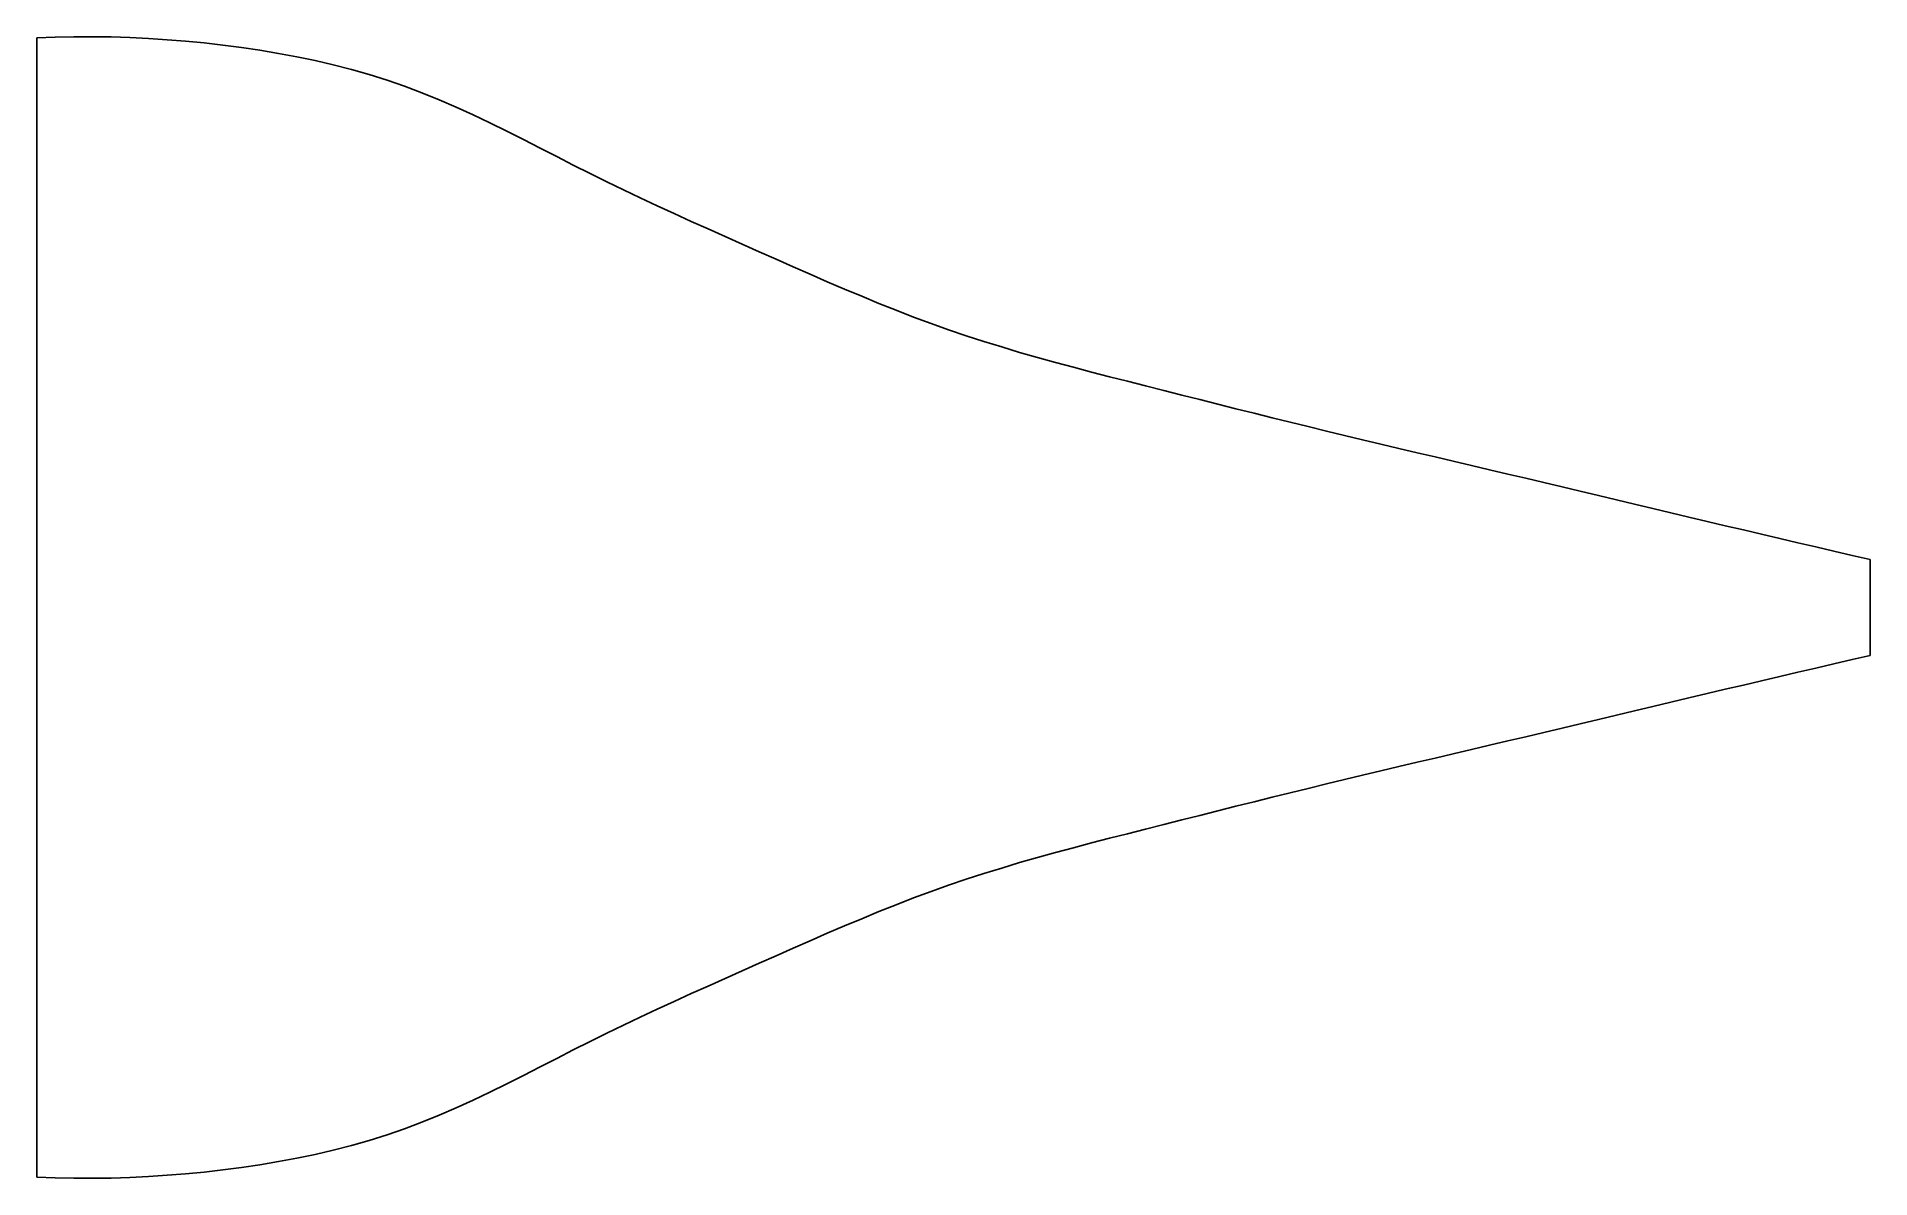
# Model space of a CAD drawing. Extents: x 0 to 161, y -50 to 50.
import ezdxf

# ---------------------------------------------------------------- set-up
doc = ezdxf.new("R2010")
doc.units = 0
doc.layers.add('BASE100', color=2, linetype='CONTINUOUS')

msp = doc.modelspace()

# ---------------------------------------------------------------- linework, layer by layer
at = {"layer": 'BASE100'}
for p, q in [((0, 50), (1.63, 50.07)), ((0, 0), (0, 50)), ((1.63, 50.07), (3.27, 50.11)), ((3.27, 50.11), (4.9, 50.11)), ((4.9, 50.11), (6.54, 50.09)), ((6.54, 50.09), (8.18, 50.04)), ((8.18, 50.04), (9.81, 49.96)), ((9.81, 49.96), (11.45, 49.85)), ((11.45, 49.85), (13.08, 49.72)), ((13.08, 49.72), (14.71, 49.56)), ((14.71, 49.56), (16.35, 49.37)), ((16.35, 49.37), (17.98, 49.16)), ((17.98, 49.16), (19.6, 48.92)), ((19.6, 48.92), (21.22, 48.65)), ((21.22, 48.65), (22.84, 48.35)), ((22.84, 48.35), (24.44, 48.01)), ((24.44, 48.01), (26.04, 47.64)), ((26.04, 47.64), (27.63, 47.23)), ((27.63, 47.23), (29.2, 46.79)), ((29.2, 46.79), (30.76, 46.3)), ((30.76, 46.3), (32.3, 45.76)), ((32.3, 45.76), (33.83, 45.19)), ((33.83, 45.19), (35.34, 44.57)), ((35.34, 44.57), (36.84, 43.92)), ((36.84, 43.92), (38.32, 43.24)), ((38.32, 43.24), (39.8, 42.54)), ((39.8, 42.54), (41.27, 41.81)), ((41.27, 41.81), (42.74, 41.08)), ((42.74, 41.08), (44.2, 40.33)), ((44.2, 40.33), (45.66, 39.59)), ((45.66, 39.59), (47.12, 38.84)), ((47.12, 38.84), (48.59, 38.11)), ((48.59, 38.11), (50.05, 37.38)), ((50.05, 37.38), (51.53, 36.67)), ((51.53, 36.67), (53, 35.97)), ((53, 35.97), (54.49, 35.27)), ((54.49, 35.27), (55.97, 34.58)), ((55.97, 34.58), (57.46, 33.9)), ((57.46, 33.9), (58.95, 33.23)), ((58.95, 33.23), (60.44, 32.56)), ((60.44, 32.56), (61.93, 31.89)), ((61.93, 31.89), (63.43, 31.23)), ((63.43, 31.23), (64.92, 30.57)), ((64.92, 30.57), (66.42, 29.91)), ((66.42, 29.91), (67.92, 29.25)), ((67.92, 29.25), (69.42, 28.6)), ((69.42, 28.6), (70.93, 27.96)), ((70.93, 27.96), (72.44, 27.32)), ((72.44, 27.32), (73.95, 26.7)), ((73.95, 26.7), (75.47, 26.09)), ((75.47, 26.09), (77, 25.5)), ((77, 25.5), (78.53, 24.93)), ((78.53, 24.93), (80.07, 24.38)), ((80.07, 24.38), (81.62, 23.86)), ((81.62, 23.86), (83.17, 23.35)), ((83.17, 23.35), (84.73, 22.87)), ((84.73, 22.87), (86.3, 22.4)), ((86.3, 22.4), (87.87, 21.95)), ((87.87, 21.95), (89.45, 21.52)), ((89.45, 21.52), (91.03, 21.09)), ((91.03, 21.09), (92.61, 20.67)), ((92.61, 20.67), (94.2, 20.26)), ((94.2, 20.26), (95.79, 19.86)), ((95.79, 19.86), (97.37, 19.45)), ((97.37, 19.45), (98.96, 19.05)), ((98.96, 19.05), (100.55, 18.65)), ((100.55, 18.65), (102.13, 18.25)), ((102.13, 18.25), (103.72, 17.85)), ((103.72, 17.85), (105.3, 17.45)), ((105.3, 17.45), (106.89, 17.05)), ((106.89, 17.05), (108.48, 16.66)), ((108.48, 16.66), (110.07, 16.27)), ((110.07, 16.27), (111.65, 15.88)), ((111.65, 15.88), (113.24, 15.49)), ((113.24, 15.49), (114.83, 15.11)), ((114.83, 15.11), (116.42, 14.73)), ((116.42, 14.73), (118.01, 14.35)), ((118.01, 14.35), (119.61, 13.97)), ((119.61, 13.97), (121.2, 13.59)), ((121.2, 13.59), (122.79, 13.22)), ((122.79, 13.22), (124.38, 12.84)), ((124.38, 12.84), (125.97, 12.47)), ((125.97, 12.47), (127.57, 12.09)), ((127.57, 12.09), (129.16, 11.72)), ((129.16, 11.72), (130.75, 11.34)), ((130.75, 11.34), (132.34, 10.96)), ((132.34, 10.96), (133.93, 10.58)), ((133.93, 10.58), (135.53, 10.2)), ((135.53, 10.2), (137.12, 9.83)), ((137.12, 9.83), (138.71, 9.45)), ((138.71, 9.45), (140.3, 9.07)), ((140.3, 9.07), (141.89, 8.69)), ((141.89, 8.69), (143.48, 8.31)), ((143.48, 8.31), (145.07, 7.94)), ((145.07, 7.94), (146.67, 7.56)), ((146.67, 7.56), (148.26, 7.18)), ((148.26, 7.18), (149.85, 6.81)), ((149.85, 6.81), (151.44, 6.43)), ((151.44, 6.43), (153.04, 6.06)), ((153.04, 6.06), (154.63, 5.69)), ((154.63, 5.69), (156.22, 5.32)), ((156.22, 5.32), (157.81, 4.94)), ((157.81, 4.94), (159.41, 4.57)), ((159.41, 4.57), (161, 4.2)), ((161, 4.2), (161, 0)), ((0, 0), (0, -50)), ((161, -4.2), (161, 0)), ((157.81, -4.94), (159.41, -4.57)), ((159.41, -4.57), (161, -4.2)), ((149.85, -6.81), (151.44, -6.43)), ((151.44, -6.43), (153.04, -6.06)), ((153.04, -6.06), (154.63, -5.69)), ((154.63, -5.69), (156.22, -5.32)), ((156.22, -5.32), (157.81, -4.94)), ((143.48, -8.31), (145.07, -7.94)), ((145.07, -7.94), (146.67, -7.56)), ((146.67, -7.56), (148.26, -7.18)), ((148.26, -7.18), (149.85, -6.81)), ((137.12, -9.83), (138.71, -9.45)), ((138.71, -9.45), (140.3, -9.07)), ((140.3, -9.07), (141.89, -8.69)), ((141.89, -8.69), (143.48, -8.31)), ((130.75, -11.34), (132.34, -10.96)), ((132.34, -10.96), (133.93, -10.58)), ((133.93, -10.58), (135.53, -10.2)), ((135.53, -10.2), (137.12, -9.83)), ((122.79, -13.22), (124.38, -12.84)), ((124.38, -12.84), (125.97, -12.47)), ((125.97, -12.47), (127.57, -12.09)), ((127.57, -12.09), (129.16, -11.72)), ((129.16, -11.72), (130.75, -11.34)), ((116.42, -14.73), (118.01, -14.35)), ((118.01, -14.35), (119.61, -13.97)), ((119.61, -13.97), (121.2, -13.59)), ((121.2, -13.59), (122.79, -13.22)), ((110.07, -16.27), (111.65, -15.88)), ((111.65, -15.88), (113.24, -15.49)), ((113.24, -15.49), (114.83, -15.11)), ((114.83, -15.11), (116.42, -14.73)), ((103.72, -17.85), (105.3, -17.45)), ((105.3, -17.45), (106.89, -17.05)), ((106.89, -17.05), (108.48, -16.66)), ((108.48, -16.66), (110.07, -16.27)), ((97.37, -19.45), (98.96, -19.05)), ((98.96, -19.05), (100.55, -18.65)), ((100.55, -18.65), (102.13, -18.25)), ((102.13, -18.25), (103.72, -17.85)), ((91.03, -21.09), (92.61, -20.67)), ((92.61, -20.67), (94.2, -20.26)), ((94.2, -20.26), (95.79, -19.86)), ((95.79, -19.86), (97.37, -19.45)), ((84.73, -22.87), (86.3, -22.4)), ((86.3, -22.4), (87.87, -21.95)), ((87.87, -21.95), (89.45, -21.52)), ((89.45, -21.52), (91.03, -21.09)), ((80.07, -24.38), (81.62, -23.86)), ((81.62, -23.86), (83.17, -23.35)), ((83.17, -23.35), (84.73, -22.87)), ((75.47, -26.09), (77, -25.5)), ((77, -25.5), (78.53, -24.93)), ((78.53, -24.93), (80.07, -24.38)), ((70.93, -27.96), (72.44, -27.32)), ((72.44, -27.32), (73.95, -26.7)), ((73.95, -26.7), (75.47, -26.09)), ((67.92, -29.25), (69.42, -28.6)), ((69.42, -28.6), (70.93, -27.96)), ((63.43, -31.23), (64.92, -30.57)), ((64.92, -30.57), (66.42, -29.91)), ((66.42, -29.91), (67.92, -29.25)), ((60.44, -32.56), (61.93, -31.89)), ((61.93, -31.89), (63.43, -31.23)), ((57.46, -33.9), (58.95, -33.23)), ((58.95, -33.23), (60.44, -32.56)), ((53, -35.97), (54.49, -35.27)), ((54.49, -35.27), (55.97, -34.58)), ((55.97, -34.58), (57.46, -33.9)), ((50.05, -37.38), (51.53, -36.67)), ((51.53, -36.67), (53, -35.97)), ((47.12, -38.84), (48.59, -38.11)), ((48.59, -38.11), (50.05, -37.38)), ((44.2, -40.33), (45.66, -39.59)), ((45.66, -39.59), (47.12, -38.84)), ((39.8, -42.54), (41.27, -41.81)), ((41.27, -41.81), (42.74, -41.08)), ((42.74, -41.08), (44.2, -40.33)), ((36.84, -43.92), (38.32, -43.24)), ((38.32, -43.24), (39.8, -42.54)), ((33.83, -45.19), (35.34, -44.57)), ((35.34, -44.57), (36.84, -43.92)), ((29.2, -46.79), (30.76, -46.3)), ((30.76, -46.3), (32.3, -45.76)), ((32.3, -45.76), (33.83, -45.19)), ((22.84, -48.35), (24.44, -48.01)), ((24.44, -48.01), (26.04, -47.64)), ((26.04, -47.64), (27.63, -47.23)), ((27.63, -47.23), (29.2, -46.79)), ((9.81, -49.96), (11.45, -49.85)), ((11.45, -49.85), (13.08, -49.72)), ((13.08, -49.72), (14.71, -49.56)), ((14.71, -49.56), (16.35, -49.37)), ((16.35, -49.37), (17.98, -49.16)), ((17.98, -49.16), (19.6, -48.92)), ((19.6, -48.92), (21.22, -48.65)), ((21.22, -48.65), (22.84, -48.35)), ((0, -50), (1.63, -50.07)), ((1.63, -50.07), (3.27, -50.11)), ((3.27, -50.11), (4.9, -50.11)), ((4.9, -50.11), (6.54, -50.09)), ((6.54, -50.09), (8.18, -50.04)), ((8.18, -50.04), (9.81, -49.96))]:
    msp.add_line(p, q, dxfattribs=at)

doc.saveas('drawing.dxf')
